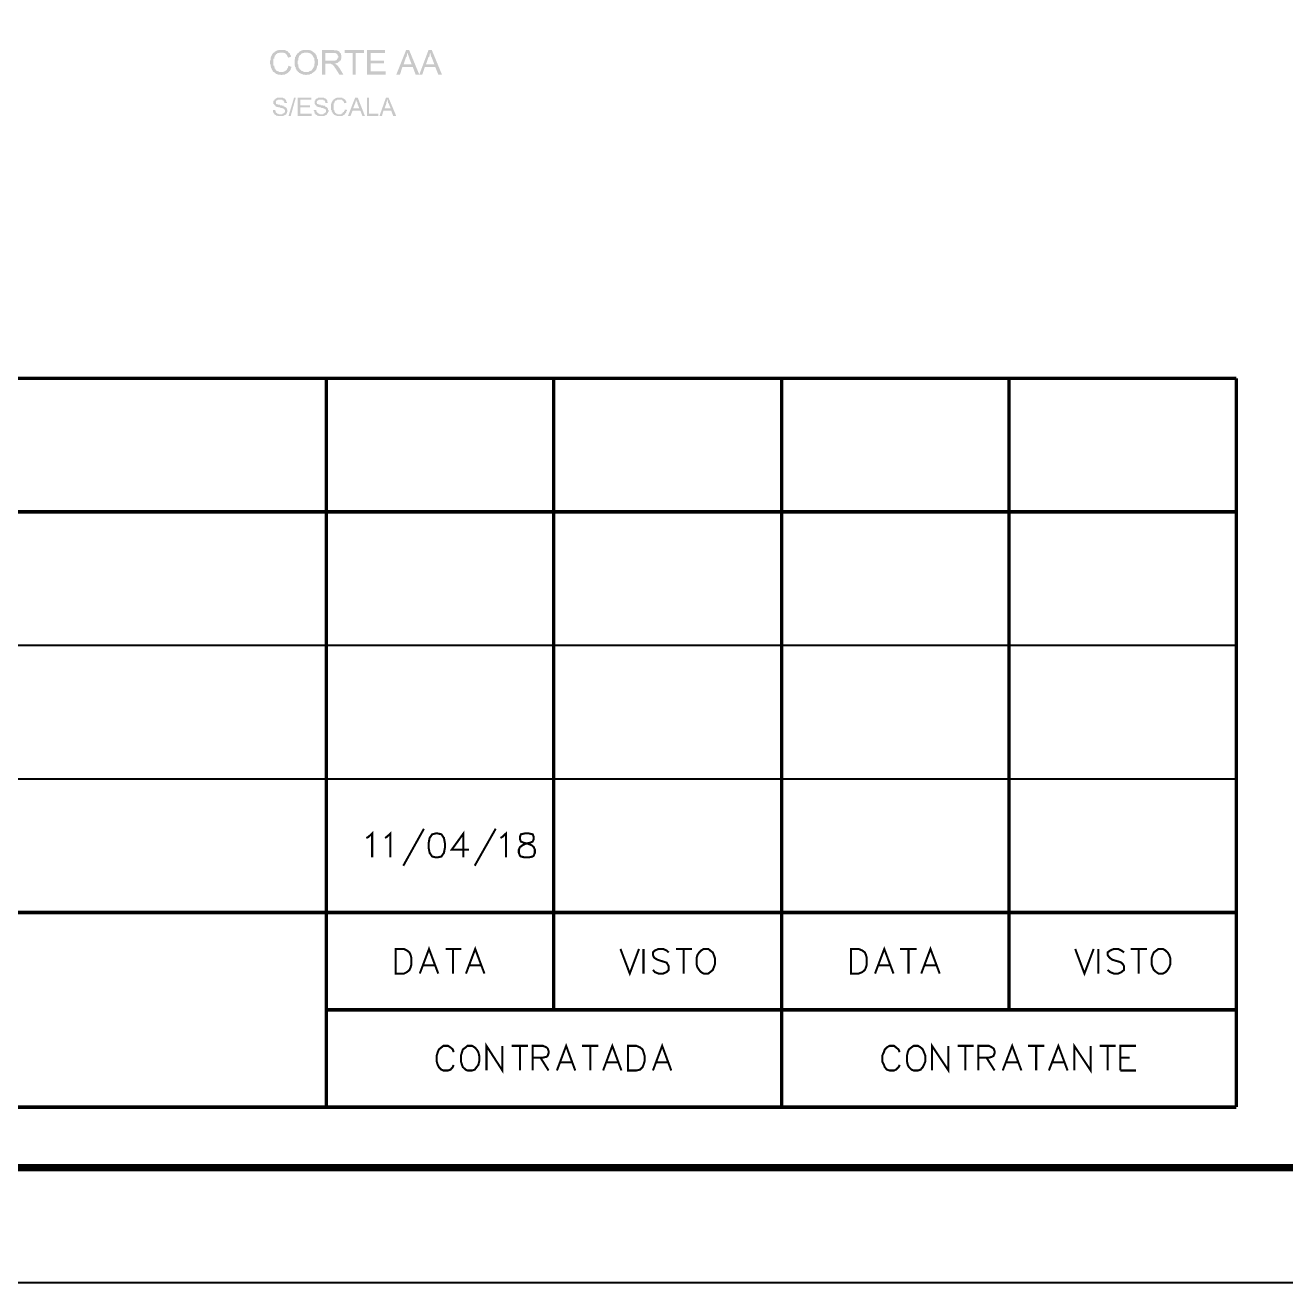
# Model space of a CAD drawing. Header units: millimetres. Extents: x 3240 to 3412, y 1366 to 1426.
# Drawn here: x 3381.17 to 3391.56, y 1366.24 to 1376.62 of the extents above; entities that cross this region are included whole.
import ezdxf

# ---------------------------------------------------------------- set-up
doc = ezdxf.new("R2010")
doc.units = ezdxf.units.MM
doc.layers.add('detalhes', color=1, linetype='Continuous')
doc.layers.add('P', color=7, linetype='Continuous')

# ---------------------------------------------------------------- blocks, each defined once
blk = doc.blocks.new('corte aa')
at = {"layer": 'detalhes', "linetype": 'Continuous'}
for points in [[(-38.16, -34.06), (-38.19, -34.03), (-38.4, -34.03), (-38.46, -33.97), (-38.54, -33.97), (-38.54, -33.94), (-38.58, -33.94), (-38.61, -33.9), (-38.67, -33.9), (-38.67, -33.85), (-38.7, -33.85), (-38.7, -33.82), (-38.76, -33.82), (-38.83, -33.73), (-38.83, -33.69), (-38.88, -33.64), (-38.88, -33.6), (-38.91, -33.6), (-38.91, -33.52), (-38.97, -33.48), (-38.97, -33.39), (-39, -33.34), (-39, -33.18), (-39.04, -33.18), (-39.04, -32.85), (-39, -32.85), (-39, -32.63), (-38.97, -32.58), (-38.97, -32.55), (-38.91, -32.49), (-38.91, -32.42), (-38.88, -32.42), (-38.88, -32.37), (-38.83, -32.33), (-38.83, -32.28), (-38.79, -32.28), (-38.79, -32.25), (-38.76, -32.25), (-38.76, -32.21), (-38.7, -32.21), (-38.7, -32.16), (-38.67, -32.16), (-38.61, -32.12), (-38.58, -32.12), (-38.58, -32.07), (-38.49, -32.07), (-38.49, -32.03), (-38.37, -32.03), (-38.33, -32), (-37.82, -32), (-37.82, -32.03), (-37.73, -32.03), (-37.7, -32.07), (-37.64, -32.07), (-37.61, -32.12), (-37.56, -32.12), (-37.56, -32.16), (-37.52, -32.16), (-37.52, -32.21), (-37.49, -32.21), (-37.49, -32.25), (-37.43, -32.25), (-37.43, -32.28), (-37.4, -32.33), (-37.4, -32.37), (-37.34, -32.42), (-37.34, -32.46), (-37.31, -32.46), (-37.31, -32.55), (-37.56, -32.63), (-37.56, -32.55), (-37.61, -32.55), (-37.61, -32.49), (-37.64, -32.46), (-37.64, -32.42), (-37.7, -32.37), (-37.7, -32.33), (-37.73, -32.33), (-37.77, -32.28), (-37.82, -32.28), (-37.82, -32.25), (-37.91, -32.25), (-37.94, -32.21), (-38.28, -32.21), (-38.28, -32.25), (-38.4, -32.25), (-38.4, -32.28), (-38.46, -32.28), (-38.49, -32.33), (-38.54, -32.33), (-38.54, -32.37), (-38.58, -32.37), (-38.58, -32.42), (-38.67, -32.49), (-38.67, -32.58), (-38.7, -32.58), (-38.7, -32.7), (-38.76, -32.7), (-38.76, -33.3), (-38.7, -33.3), (-38.7, -33.43), (-38.67, -33.43), (-38.67, -33.52), (-38.61, -33.55), (-38.61, -33.6), (-38.58, -33.6), (-38.58, -33.64), (-38.54, -33.64), (-38.54, -33.69), (-38.49, -33.69), (-38.46, -33.73), (-38.4, -33.73), (-38.4, -33.76), (-38.33, -33.76), (-38.28, -33.82), (-37.91, -33.82), (-37.91, -33.76), (-37.82, -33.76), (-37.82, -33.73), (-37.77, -33.73), (-37.77, -33.69), (-37.73, -33.69), (-37.64, -33.6), (-37.64, -33.55), (-37.61, -33.55), (-37.61, -33.52), (-37.56, -33.48), (-37.56, -33.39), (-37.52, -33.34), (-37.52, -33.3), (-37.27, -33.39), (-37.27, -33.43), (-37.31, -33.48), (-37.31, -33.55), (-37.34, -33.55), (-37.34, -33.64), (-37.4, -33.69), (-37.4, -33.73), (-37.43, -33.73), (-37.43, -33.76), (-37.49, -33.76), (-37.49, -33.82), (-37.52, -33.85), (-37.56, -33.85), (-37.56, -33.9), (-37.61, -33.9), (-37.64, -33.94), (-37.7, -33.94), (-37.73, -33.97), (-37.77, -33.97), (-37.82, -34.03), (-38.03, -34.03), (-38.03, -34.06), (-38.16, -34.06)], [(-36.13, -34.06), (-36.16, -34.03), (-36.34, -34.03), (-36.37, -33.97), (-36.46, -33.97), (-36.5, -33.94), (-36.55, -33.94), (-36.55, -33.9), (-36.64, -33.9), (-36.64, -33.85), (-36.67, -33.85), (-36.67, -33.82), (-36.71, -33.82), (-36.76, -33.76), (-36.76, -33.73), (-36.8, -33.73), (-36.8, -33.69), (-36.85, -33.69), (-36.85, -33.64), (-36.89, -33.6), (-36.89, -33.55), (-36.92, -33.52), (-36.92, -33.43), (-36.97, -33.39), (-36.97, -33.3), (-37.01, -33.27), (-37.01, -32.76), (-36.97, -32.76), (-36.97, -32.58), (-36.92, -32.58), (-36.92, -32.49), (-36.89, -32.49), (-36.89, -32.42), (-36.85, -32.42), (-36.85, -32.37), (-36.8, -32.33), (-36.8, -32.28), (-36.76, -32.28), (-36.76, -32.25), (-36.71, -32.25), (-36.55, -32.37), (-36.55, -32.42), (-36.59, -32.42), (-36.59, -32.46), (-36.64, -32.49), (-36.64, -32.55), (-36.67, -32.58), (-36.67, -32.67), (-36.71, -32.67), (-36.71, -32.85), (-36.76, -32.88), (-36.76, -33.18), (-36.71, -33.18), (-36.71, -33.34), (-36.67, -33.39), (-36.67, -33.48), (-36.64, -33.48), (-36.64, -33.52), (-36.59, -33.55), (-36.59, -33.6), (-36.55, -33.6), (-36.55, -33.64), (-36.5, -33.64), (-36.5, -33.69), (-36.46, -33.69), (-36.43, -33.73), (-36.37, -33.73), (-36.34, -33.76), (-36.29, -33.76), (-36.25, -33.82), (-35.86, -33.82), (-35.83, -33.76), (-35.79, -33.76), (-35.74, -33.73), (-35.7, -33.73), (-35.65, -33.69), (-35.62, -33.69), (-35.62, -33.64), (-35.58, -33.64), (-35.58, -33.6), (-35.53, -33.6), (-35.53, -33.55), (-35.49, -33.52), (-35.49, -33.48), (-35.44, -33.43), (-35.44, -33.39), (-35.4, -33.34), (-35.4, -33.18), (-35.37, -33.13), (-35.37, -32.88), (-35.4, -32.88), (-35.4, -32.67), (-35.44, -32.67), (-35.44, -32.58), (-35.49, -32.55), (-35.49, -32.49), (-35.53, -32.49), (-35.53, -32.46), (-35.65, -32.33), (-35.7, -32.33), (-35.7, -32.28), (-35.74, -32.28), (-35.79, -32.25), (-35.86, -32.25), (-35.92, -32.21), (-36.22, -32.21), (-36.25, -32.25), (-36.34, -32.25), (-36.37, -32.28), (-36.43, -32.28), (-36.46, -32.33), (-36.5, -32.33), (-36.5, -32.37), (-36.55, -32.37), (-36.71, -32.25), (-36.71, -32.21), (-36.67, -32.21), (-36.59, -32.12), (-36.55, -32.12), (-36.55, -32.07), (-36.46, -32.07), (-36.46, -32.03), (-36.37, -32.03), (-36.34, -32), (-35.79, -32), (-35.74, -32.03), (-35.65, -32.03), (-35.65, -32.07), (-35.58, -32.07), (-35.58, -32.12), (-35.53, -32.12), (-35.49, -32.16), (-35.44, -32.16), (-35.44, -32.21), (-35.4, -32.21), (-35.4, -32.25), (-35.37, -32.25), (-35.37, -32.28), (-35.32, -32.28), (-35.32, -32.33), (-35.28, -32.33), (-35.28, -32.37), (-35.23, -32.42), (-35.23, -32.46), (-35.19, -32.49), (-35.19, -32.58), (-35.16, -32.58), (-35.16, -32.7), (-35.1, -32.76), (-35.1, -33.27), (-35.16, -33.3), (-35.16, -33.43), (-35.19, -33.48), (-35.19, -33.52), (-35.23, -33.55), (-35.23, -33.6), (-35.32, -33.69), (-35.32, -33.73), (-35.37, -33.73), (-35.37, -33.76), (-35.4, -33.76), (-35.4, -33.82), (-35.44, -33.82), (-35.44, -33.85), (-35.49, -33.85), (-35.53, -33.9), (-35.58, -33.9), (-35.58, -33.94), (-35.65, -33.94), (-35.65, -33.97), (-35.74, -33.97), (-35.79, -34.03), (-36, -34.03), (-36.04, -34.06), (-36.13, -34.06)], [(-34.77, -34.03), (-34.77, -32), (-33.8, -32), (-33.75, -32.03), (-33.5, -32.03), (-33.46, -32.07), (-33.41, -32.07), (-33.38, -32.12), (-33.32, -32.12), (-33.32, -32.16), (-33.29, -32.16), (-33.29, -32.21), (-33.25, -32.25), (-33.25, -32.28), (-33.2, -32.28), (-33.2, -32.37), (-33.16, -32.42), (-33.16, -32.7), (-33.2, -32.76), (-33.2, -32.85), (-33.25, -32.85), (-33.25, -32.88), (-33.29, -32.88), (-33.29, -32.92), (-33.32, -32.92), (-33.32, -32.97), (-33.38, -32.97), (-33.38, -33), (-33.41, -33), (-33.46, -33.06), (-33.53, -33.06), (-33.68, -32.88), (-33.62, -32.85), (-33.59, -32.85), (-33.46, -32.7), (-33.46, -32.63), (-33.41, -32.63), (-33.41, -32.49), (-33.46, -32.46), (-33.46, -32.42), (-33.5, -32.37), (-33.5, -32.33), (-33.53, -32.33), (-33.59, -32.28), (-33.62, -32.28), (-33.62, -32.25), (-34.47, -32.25), (-34.47, -32.88), (-33.68, -32.88), (-33.53, -33.06), (-33.59, -33.09), (-33.71, -33.09), (-33.71, -33.13), (-33.62, -33.13), (-33.62, -33.18), (-33.59, -33.18), (-33.41, -33.34), (-33.41, -33.39), (-33.38, -33.39), (-33.38, -33.43), (-33.32, -33.48), (-32.99, -34.03), (-33.32, -34.03), (-33.59, -33.6), (-33.62, -33.55), (-33.62, -33.52), (-33.71, -33.43), (-33.71, -33.39), (-33.75, -33.39), (-33.75, -33.34), (-33.92, -33.18), (-33.96, -33.18), (-34.01, -33.13), (-34.47, -33.13), (-34.47, -34.03), (-34.77, -34.03)], [(-32.23, -34.03), (-32.23, -32.25), (-32.9, -32.25), (-32.9, -32), (-31.29, -32), (-31.29, -32.25), (-31.98, -32.25), (-31.98, -34.03), (-32.23, -34.03)], [(-31.05, -34.03), (-31.05, -32), (-29.57, -32), (-29.57, -32.25), (-30.75, -32.25), (-30.75, -32.88), (-29.65, -32.88), (-29.65, -33.09), (-30.75, -33.09), (-30.75, -33.76), (-29.51, -33.76), (-29.51, -34.03), (-31.05, -34.03)], [(-28.63, -34.03), (-27.82, -32), (-27.57, -32), (-26.73, -34.03), (-27.03, -34.03), (-27.27, -33.39), (-27.36, -33.18), (-27.57, -32.63), (-27.57, -32.58), (-27.61, -32.55), (-27.61, -32.46), (-27.66, -32.42), (-27.66, -32.33), (-27.7, -32.28), (-27.75, -32.28), (-27.75, -32.46), (-27.78, -32.46), (-27.78, -32.58), (-27.82, -32.58), (-28.03, -33.18), (-27.36, -33.18), (-27.27, -33.39), (-28.12, -33.39), (-28.33, -34.03), (-28.63, -34.03)], [(-26.73, -34.03), (-25.97, -32), (-25.7, -32), (-24.86, -34.03), (-25.16, -34.03), (-25.42, -33.39), (-25.49, -33.18), (-25.7, -32.63), (-25.7, -32.58), (-25.76, -32.55), (-25.76, -32.46), (-25.79, -32.42), (-25.79, -32.28), (-25.84, -32.28), (-25.88, -32.33), (-25.88, -32.46), (-25.91, -32.46), (-25.91, -32.58), (-25.97, -32.58), (-26.18, -33.18), (-25.49, -33.18), (-25.42, -33.39), (-26.27, -33.39), (-26.48, -34.03), (-26.73, -34.03)], [(-38.4, -37.45), (-38.4, -37.41), (-38.54, -37.41), (-38.54, -37.36), (-38.61, -37.36), (-38.61, -37.33), (-38.67, -37.33), (-38.67, -37.29), (-38.7, -37.29), (-38.7, -37.24), (-38.76, -37.2), (-38.76, -37.15), (-38.79, -37.11), (-38.79, -36.94), (-38.61, -36.94), (-38.61, -37.03), (-38.58, -37.03), (-38.58, -37.11), (-38.49, -37.2), (-38.46, -37.2), (-38.46, -37.24), (-38.37, -37.24), (-38.33, -37.29), (-38.03, -37.29), (-38.03, -37.24), (-37.94, -37.24), (-37.91, -37.2), (-37.86, -37.2), (-37.86, -37.15), (-37.82, -37.15), (-37.82, -36.94), (-37.86, -36.9), (-37.86, -36.87), (-37.91, -36.87), (-37.94, -36.81), (-38.03, -36.81), (-38.03, -36.78), (-38.19, -36.78), (-38.19, -36.73), (-38.37, -36.73), (-38.37, -36.69), (-38.49, -36.69), (-38.49, -36.66), (-38.58, -36.66), (-38.58, -36.6), (-38.61, -36.6), (-38.7, -36.51), (-38.7, -36.48), (-38.76, -36.44), (-38.76, -36.18), (-38.7, -36.18), (-38.7, -36.09), (-38.67, -36.09), (-38.67, -36.06), (-38.61, -36.06), (-38.61, -36.02), (-38.58, -36.02), (-38.54, -35.97), (-38.49, -35.97), (-38.46, -35.93), (-37.98, -35.93), (-37.94, -35.97), (-37.86, -35.97), (-37.86, -36.02), (-37.82, -36.02), (-37.82, -36.06), (-37.77, -36.06), (-37.77, -36.09), (-37.73, -36.09), (-37.73, -36.14), (-37.7, -36.18), (-37.7, -36.27), (-37.64, -36.3), (-37.64, -36.36), (-37.86, -36.36), (-37.86, -36.27), (-37.91, -36.23), (-37.91, -36.18), (-37.94, -36.18), (-37.94, -36.14), (-38.03, -36.14), (-38.03, -36.09), (-38.4, -36.09), (-38.46, -36.14), (-38.49, -36.14), (-38.49, -36.18), (-38.54, -36.18), (-38.54, -36.27), (-38.58, -36.27), (-38.58, -36.3), (-38.54, -36.36), (-38.54, -36.44), (-38.49, -36.44), (-38.49, -36.48), (-38.4, -36.48), (-38.37, -36.51), (-38.24, -36.51), (-38.19, -36.57), (-38.07, -36.57), (-38.03, -36.6), (-37.91, -36.6), (-37.91, -36.66), (-37.82, -36.66), (-37.82, -36.69), (-37.77, -36.69), (-37.77, -36.73), (-37.73, -36.73), (-37.7, -36.78), (-37.7, -36.81), (-37.64, -36.81), (-37.64, -36.9), (-37.61, -36.94), (-37.61, -37.11), (-37.64, -37.11), (-37.64, -37.2), (-37.7, -37.24), (-37.7, -37.29), (-37.73, -37.29), (-37.73, -37.33), (-37.77, -37.33), (-37.77, -37.36), (-37.86, -37.36), (-37.86, -37.41), (-37.94, -37.41), (-37.98, -37.45), (-38.4, -37.45)], [(-37.52, -37.45), (-37.06, -35.93), (-36.92, -35.93), (-37.34, -37.45), (-37.52, -37.45)], [(-36.76, -37.45), (-36.76, -35.93), (-35.65, -35.93), (-35.65, -36.09), (-36.55, -36.09), (-36.55, -36.57), (-35.74, -36.57), (-35.74, -36.73), (-36.55, -36.73), (-36.55, -37.24), (-35.62, -37.24), (-35.62, -37.45), (-36.76, -37.45)], [(-35.02, -37.45), (-35.07, -37.41), (-35.16, -37.41), (-35.16, -37.36), (-35.23, -37.36), (-35.23, -37.33), (-35.28, -37.33), (-35.28, -37.29), (-35.32, -37.29), (-35.32, -37.24), (-35.37, -37.24), (-35.37, -37.15), (-35.4, -37.15), (-35.4, -37.03), (-35.44, -36.99), (-35.44, -36.94), (-35.23, -36.94), (-35.23, -37.03), (-35.19, -37.08), (-35.19, -37.11), (-35.1, -37.2), (-35.07, -37.2), (-35.07, -37.24), (-34.98, -37.24), (-34.95, -37.29), (-34.65, -37.29), (-34.65, -37.24), (-34.56, -37.24), (-34.56, -37.2), (-34.47, -37.2), (-34.47, -37.15), (-34.43, -37.11), (-34.43, -36.94), (-34.47, -36.9), (-34.47, -36.87), (-34.56, -36.87), (-34.56, -36.81), (-34.65, -36.81), (-34.68, -36.78), (-34.8, -36.78), (-34.86, -36.73), (-34.98, -36.73), (-34.98, -36.69), (-35.1, -36.69), (-35.1, -36.66), (-35.19, -36.66), (-35.19, -36.6), (-35.23, -36.6), (-35.32, -36.51), (-35.32, -36.48), (-35.37, -36.44), (-35.37, -36.18), (-35.32, -36.18), (-35.32, -36.09), (-35.28, -36.09), (-35.28, -36.06), (-35.23, -36.02), (-35.19, -36.02), (-35.19, -35.97), (-35.1, -35.97), (-35.07, -35.93), (-34.59, -35.93), (-34.56, -35.97), (-34.47, -35.97), (-34.47, -36.02), (-34.43, -36.02), (-34.43, -36.06), (-34.38, -36.06), (-34.38, -36.09), (-34.35, -36.09), (-34.35, -36.14), (-34.31, -36.18), (-34.31, -36.3), (-34.26, -36.36), (-34.47, -36.36), (-34.47, -36.27), (-34.52, -36.27), (-34.52, -36.18), (-34.56, -36.18), (-34.56, -36.14), (-34.65, -36.14), (-34.65, -36.09), (-35.02, -36.09), (-35.07, -36.14), (-35.1, -36.14), (-35.1, -36.18), (-35.16, -36.18), (-35.16, -36.27), (-35.19, -36.27), (-35.19, -36.36), (-35.16, -36.36), (-35.16, -36.44), (-35.1, -36.44), (-35.1, -36.48), (-35.02, -36.48), (-34.98, -36.51), (-34.86, -36.51), (-34.86, -36.57), (-34.68, -36.57), (-34.68, -36.6), (-34.52, -36.6), (-34.52, -36.66), (-34.43, -36.66), (-34.43, -36.69), (-34.38, -36.69), (-34.38, -36.73), (-34.35, -36.73), (-34.31, -36.78), (-34.31, -36.81), (-34.26, -36.81), (-34.26, -36.94), (-34.22, -36.94), (-34.22, -37.08), (-34.26, -37.11), (-34.26, -37.2), (-34.31, -37.2), (-34.31, -37.24), (-34.35, -37.29), (-34.35, -37.33), (-34.38, -37.33), (-34.43, -37.36), (-34.47, -37.36), (-34.47, -37.41), (-34.56, -37.41), (-34.59, -37.45), (-35.02, -37.45)], [(-33.53, -37.45), (-33.53, -37.41), (-33.62, -37.41), (-33.68, -37.36), (-33.71, -37.36), (-33.89, -37.2), (-33.89, -37.15), (-33.92, -37.15), (-33.92, -37.08), (-33.96, -37.08), (-33.96, -36.94), (-34.01, -36.94), (-34.01, -36.44), (-33.96, -36.39), (-33.96, -36.3), (-33.92, -36.27), (-33.92, -36.23), (-33.89, -36.23), (-33.89, -36.14), (-33.83, -36.14), (-33.83, -36.09), (-33.8, -36.09), (-33.8, -36.06), (-33.75, -36.06), (-33.71, -36.02), (-33.68, -36.02), (-33.68, -35.97), (-33.59, -35.97), (-33.53, -35.93), (-33.08, -35.93), (-33.08, -35.97), (-32.99, -35.97), (-32.99, -36.02), (-32.95, -36.02), (-32.9, -36.06), (-32.86, -36.06), (-32.86, -36.09), (-32.78, -36.18), (-32.78, -36.23), (-32.74, -36.23), (-32.74, -36.36), (-32.9, -36.39), (-32.9, -36.36), (-32.95, -36.36), (-32.95, -36.27), (-32.99, -36.27), (-32.99, -36.23), (-33.08, -36.14), (-33.11, -36.14), (-33.11, -36.09), (-33.53, -36.09), (-33.53, -36.14), (-33.59, -36.14), (-33.59, -36.18), (-33.68, -36.18), (-33.68, -36.23), (-33.71, -36.23), (-33.71, -36.3), (-33.75, -36.3), (-33.75, -36.39), (-33.8, -36.39), (-33.8, -36.94), (-33.75, -36.94), (-33.75, -37.03), (-33.71, -37.08), (-33.71, -37.11), (-33.68, -37.11), (-33.68, -37.15), (-33.62, -37.2), (-33.59, -37.2), (-33.59, -37.24), (-33.5, -37.24), (-33.5, -37.29), (-33.16, -37.29), (-33.16, -37.24), (-33.08, -37.24), (-33.08, -37.2), (-33.04, -37.2), (-33.04, -37.15), (-32.99, -37.15), (-32.99, -37.11), (-32.95, -37.11), (-32.95, -37.03), (-32.9, -37.03), (-32.9, -36.9), (-32.69, -36.94), (-32.69, -37.03), (-32.74, -37.03), (-32.74, -37.11), (-32.78, -37.15), (-32.78, -37.2), (-32.83, -37.2), (-32.83, -37.24), (-32.9, -37.33), (-32.95, -37.33), (-32.95, -37.36), (-32.99, -37.36), (-33.04, -37.41), (-33.08, -37.41), (-33.11, -37.45), (-33.53, -37.45)], [(-32.62, -37.45), (-32.02, -35.93), (-31.81, -35.93), (-31.21, -37.45), (-31.42, -37.45), (-31.59, -36.99), (-32.23, -36.99), (-32.19, -36.81), (-31.68, -36.81), (-31.84, -36.39), (-31.84, -36.3), (-31.89, -36.27), (-31.89, -36.18), (-31.93, -36.14), (-31.93, -36.18), (-31.98, -36.18), (-31.98, -36.3), (-32.02, -36.36), (-32.02, -36.39), (-32.19, -36.81), (-32.23, -36.99), (-32.41, -37.45), (-32.62, -37.45)], [(-31.05, -37.45), (-31.05, -35.93), (-30.87, -35.93), (-30.87, -37.24), (-30.11, -37.24), (-30.11, -37.45), (-31.05, -37.45)], [(-30.02, -37.45), (-29.48, -35.93), (-29.27, -35.93), (-28.63, -37.45), (-28.88, -37.45), (-29.05, -36.99), (-29.09, -36.81), (-29.27, -36.39), (-29.27, -36.36), (-29.3, -36.36), (-29.3, -36.23), (-29.35, -36.23), (-29.35, -36.09), (-29.39, -36.09), (-29.39, -36.27), (-29.44, -36.27), (-29.44, -36.39), (-29.6, -36.81), (-29.09, -36.81), (-29.05, -36.99), (-29.69, -36.99), (-29.81, -37.45), (-30.02, -37.45)]]:
    blk.add_hatch(color=256, dxfattribs=at).paths.add_polyline_path(points)

msp = doc.modelspace()

# ---------------------------------------------------------------- linework, layer by layer
at = {"layer": 'P'}
for points, const_width in [([(3327.649, 1366.253), (3411.629, 1366.253), (3411.629, 1425.601), (3327.649, 1425.601), (3327.649, 1366.253)], 0.0169), ([(3410.677, 1424.648), (3410.677, 1367.202), (3330.099, 1367.202), (3330.099, 1424.648), (3410.677, 1424.648)], 0.0593), ([(3372.141, 1373.709), (3391.156, 1373.709)], 0.0296), ([(3383.65, 1367.701), (3383.65, 1373.709)], 0.0296), ([(3385.525, 1368.502), (3385.525, 1373.709)], 0.0296), ([(3387.406, 1367.701), (3387.406, 1373.709)], 0.0296), ([(3389.281, 1368.502), (3389.281, 1373.709)], 0.0296), ([(3391.156, 1367.701), (3391.156, 1373.709)], 0.0296), ([(3372.141, 1372.608), (3391.156, 1372.608)], 0.0296), ([(3372.141, 1372.608), (3391.156, 1372.608)], 0.0169), ([(3372.141, 1371.508), (3391.156, 1371.508)], 0.0169), ([(3372.141, 1370.407), (3391.156, 1370.407)], 0.0169), ([(3383.98, 1369.92), (3383.998, 1369.929), (3384.028, 1369.957), (3384.028, 1369.76)], 0.0169), ([(3384.134, 1369.92), (3384.149, 1369.929), (3384.179, 1369.957), (3384.179, 1369.76)], 0.0169), ([(3384.455, 1369.996), (3384.285, 1369.691)], 0.0169), ([(3384.552, 1369.957), (3384.523, 1369.95), (3384.502, 1369.92), (3384.493, 1369.872), (3384.493, 1369.844), (3384.502, 1369.797), (3384.523, 1369.767), (3384.552, 1369.76), (3384.569, 1369.76), (3384.599, 1369.767), (3384.62, 1369.797), (3384.629, 1369.844), (3384.629, 1369.872), (3384.62, 1369.92), (3384.599, 1369.95), (3384.569, 1369.957), (3384.552, 1369.957)], 0.0169), ([(3384.781, 1369.76), (3384.781, 1369.957), (3384.684, 1369.823), (3384.827, 1369.823)], 0.0169), ([(3385.047, 1369.996), (3384.874, 1369.691)], 0.0169), ([(3385.086, 1369.92), (3385.102, 1369.929), (3385.132, 1369.957), (3385.132, 1369.76)], 0.0169), ([(3385.285, 1369.957), (3385.255, 1369.95), (3385.247, 1369.929), (3385.247, 1369.911), (3385.255, 1369.89), (3385.277, 1369.881), (3385.314, 1369.872), (3385.344, 1369.86), (3385.361, 1369.844), (3385.37, 1369.823), (3385.37, 1369.797), (3385.361, 1369.775), (3385.352, 1369.767), (3385.322, 1369.76), (3385.285, 1369.76), (3385.255, 1369.767), (3385.247, 1369.775), (3385.238, 1369.797), (3385.238, 1369.823), (3385.247, 1369.844), (3385.268, 1369.86), (3385.292, 1369.872), (3385.331, 1369.881), (3385.352, 1369.89), (3385.361, 1369.911), (3385.361, 1369.929), (3385.352, 1369.95), (3385.322, 1369.957), (3385.285, 1369.957)], 0.0169), ([(3372.141, 1369.306), (3391.156, 1369.306)], 0.0296), ([(3384.421, 1368.802), (3384.497, 1369.005), (3384.573, 1368.802)], 0.0169), ([(3384.802, 1368.802), (3384.878, 1369.005), (3384.954, 1368.802)], 0.0169), ([(3388.176, 1368.802), (3388.252, 1369.005), (3388.328, 1368.802)], 0.0169), ([(3388.557, 1368.802), (3388.633, 1369.005), (3388.709, 1368.802)], 0.0169), ([(3384.222, 1368.802), (3384.222, 1369.005), (3384.291, 1369.005), (3384.315, 1368.992), (3384.336, 1368.976), (3384.345, 1368.955), (3384.352, 1368.929), (3384.352, 1368.878), (3384.345, 1368.853), (3384.336, 1368.832), (3384.315, 1368.814), (3384.291, 1368.802), (3384.222, 1368.802)], 0.0169), ([(3384.633, 1369.005), (3384.763, 1369.005)], 0.0169), ([(3384.696, 1369.005), (3384.696, 1368.802)], 0.0169), ([(3386.076, 1369.005), (3386.153, 1368.802), (3386.229, 1369.005)], 0.0169), ([(3386.266, 1368.802), (3386.266, 1369.005)], 0.0169), ([(3386.474, 1368.976), (3386.457, 1368.992), (3386.428, 1369.005), (3386.39, 1369.005), (3386.36, 1368.992), (3386.344, 1368.976), (3386.344, 1368.955), (3386.351, 1368.938), (3386.36, 1368.929), (3386.381, 1368.916), (3386.435, 1368.899), (3386.457, 1368.892), (3386.465, 1368.878), (3386.474, 1368.862), (3386.474, 1368.832), (3386.457, 1368.814), (3386.428, 1368.802), (3386.39, 1368.802), (3386.36, 1368.814), (3386.344, 1368.832)], 0.0169), ([(3386.534, 1369.005), (3386.665, 1369.005)], 0.0169), ([(3386.598, 1369.005), (3386.598, 1368.802)], 0.0169), ([(3386.762, 1369.005), (3386.741, 1368.992), (3386.725, 1368.976), (3386.711, 1368.955), (3386.704, 1368.929), (3386.704, 1368.878), (3386.711, 1368.853), (3386.725, 1368.832), (3386.741, 1368.814), (3386.762, 1368.802), (3386.801, 1368.802), (3386.816, 1368.814), (3386.838, 1368.832), (3386.846, 1368.853), (3386.855, 1368.878), (3386.855, 1368.929), (3386.846, 1368.955), (3386.838, 1368.976), (3386.816, 1368.992), (3386.801, 1369.005), (3386.762, 1369.005)], 0.0169), ([(3387.977, 1368.802), (3387.977, 1369.005), (3388.041, 1369.005), (3388.071, 1368.992), (3388.092, 1368.976), (3388.101, 1368.955), (3388.108, 1368.929), (3388.108, 1368.878), (3388.101, 1368.853), (3388.092, 1368.832), (3388.071, 1368.814), (3388.041, 1368.802), (3387.977, 1368.802)], 0.0169), ([(3388.383, 1369.005), (3388.519, 1369.005)], 0.0169), ([(3388.452, 1369.005), (3388.452, 1368.802)], 0.0169), ([(3389.827, 1369.005), (3389.903, 1368.802), (3389.979, 1369.005)], 0.0169), ([(3390.018, 1368.802), (3390.018, 1369.005)], 0.0169), ([(3390.23, 1368.976), (3390.208, 1368.992), (3390.182, 1369.005), (3390.145, 1369.005), (3390.115, 1368.992), (3390.094, 1368.976), (3390.094, 1368.955), (3390.106, 1368.938), (3390.115, 1368.929), (3390.133, 1368.916), (3390.191, 1368.899), (3390.208, 1368.892), (3390.221, 1368.878), (3390.23, 1368.862), (3390.23, 1368.832), (3390.208, 1368.814), (3390.182, 1368.802), (3390.145, 1368.802), (3390.115, 1368.814), (3390.094, 1368.832)], 0.0169), ([(3390.284, 1369.005), (3390.42, 1369.005)], 0.0169), ([(3390.351, 1369.005), (3390.351, 1368.802)], 0.0169), ([(3390.514, 1369.005), (3390.496, 1368.992), (3390.475, 1368.976), (3390.466, 1368.955), (3390.457, 1368.929), (3390.457, 1368.878), (3390.466, 1368.853), (3390.475, 1368.832), (3390.496, 1368.814), (3390.514, 1368.802), (3390.551, 1368.802), (3390.572, 1368.814), (3390.589, 1368.832), (3390.602, 1368.853), (3390.611, 1368.878), (3390.611, 1368.929), (3390.602, 1368.955), (3390.589, 1368.976), (3390.572, 1368.992), (3390.551, 1369.005), (3390.514, 1369.005)], 0.0169), ([(3384.451, 1368.871), (3384.545, 1368.871)], 0.0169), ([(3384.832, 1368.871), (3384.929, 1368.871)], 0.0169), ([(3388.206, 1368.871), (3388.298, 1368.871)], 0.0169), ([(3388.587, 1368.871), (3388.679, 1368.871)], 0.0169), ([(3383.65, 1368.502), (3391.156, 1368.502)], 0.0296), ([(3384.7, 1368.154), (3384.693, 1368.176), (3384.675, 1368.193), (3384.654, 1368.206), (3384.615, 1368.206), (3384.599, 1368.193), (3384.578, 1368.176), (3384.569, 1368.154), (3384.56, 1368.124), (3384.56, 1368.079), (3384.569, 1368.049), (3384.578, 1368.031), (3384.599, 1368.01), (3384.615, 1368.003), (3384.654, 1368.003), (3384.675, 1368.01), (3384.693, 1368.031), (3384.7, 1368.049)], 0.0169), ([(3384.814, 1368.206), (3384.799, 1368.193), (3384.776, 1368.176), (3384.769, 1368.154), (3384.76, 1368.124), (3384.76, 1368.079), (3384.769, 1368.049), (3384.776, 1368.031), (3384.799, 1368.01), (3384.814, 1368.003), (3384.853, 1368.003), (3384.874, 1368.01), (3384.89, 1368.031), (3384.904, 1368.049), (3384.911, 1368.079), (3384.911, 1368.124), (3384.904, 1368.154), (3384.89, 1368.176), (3384.874, 1368.193), (3384.853, 1368.206), (3384.814, 1368.206)], 0.0169), ([(3384.971, 1368.003), (3384.971, 1368.206), (3385.102, 1368.003), (3385.102, 1368.206)], 0.0169), ([(3385.18, 1368.206), (3385.314, 1368.206)], 0.0169), ([(3385.247, 1368.206), (3385.247, 1368.003)], 0.0169), ([(3385.352, 1368.003), (3385.352, 1368.206), (3385.437, 1368.206), (3385.467, 1368.193), (3385.476, 1368.184), (3385.483, 1368.163), (3385.483, 1368.146), (3385.476, 1368.124), (3385.467, 1368.116), (3385.437, 1368.109), (3385.352, 1368.109)], 0.0169), ([(3385.552, 1368.003), (3385.628, 1368.206), (3385.703, 1368.003)], 0.0169), ([(3385.758, 1368.206), (3385.894, 1368.206)], 0.0169), ([(3385.827, 1368.206), (3385.827, 1368.003)], 0.0169), ([(3385.933, 1368.003), (3386.009, 1368.206), (3386.084, 1368.003)], 0.0169), ([(3386.139, 1368.003), (3386.139, 1368.206), (3386.208, 1368.206), (3386.238, 1368.193), (3386.259, 1368.176), (3386.266, 1368.154), (3386.275, 1368.124), (3386.275, 1368.079), (3386.266, 1368.049), (3386.259, 1368.031), (3386.238, 1368.01), (3386.208, 1368.003), (3386.139, 1368.003)], 0.0169), ([(3386.344, 1368.003), (3386.42, 1368.206), (3386.495, 1368.003)], 0.0169), ([(3388.379, 1368.154), (3388.37, 1368.176), (3388.349, 1368.193), (3388.333, 1368.206), (3388.295, 1368.206), (3388.273, 1368.193), (3388.256, 1368.176), (3388.249, 1368.154), (3388.235, 1368.124), (3388.235, 1368.079), (3388.249, 1368.049), (3388.256, 1368.031), (3388.273, 1368.01), (3388.295, 1368.003), (3388.333, 1368.003), (3388.349, 1368.01), (3388.37, 1368.031), (3388.379, 1368.049)], 0.0169), ([(3388.494, 1368.206), (3388.476, 1368.193), (3388.455, 1368.176), (3388.446, 1368.154), (3388.439, 1368.124), (3388.439, 1368.079), (3388.446, 1368.049), (3388.455, 1368.031), (3388.476, 1368.01), (3388.494, 1368.003), (3388.531, 1368.003), (3388.552, 1368.01), (3388.57, 1368.031), (3388.579, 1368.049), (3388.591, 1368.079), (3388.591, 1368.124), (3388.579, 1368.154), (3388.57, 1368.176), (3388.552, 1368.193), (3388.531, 1368.206), (3388.494, 1368.206)], 0.0169), ([(3388.646, 1368.003), (3388.646, 1368.206), (3388.781, 1368.003), (3388.781, 1368.206)], 0.0169), ([(3388.857, 1368.206), (3388.99, 1368.206)], 0.0169), ([(3388.921, 1368.206), (3388.921, 1368.003)], 0.0169), ([(3389.027, 1368.003), (3389.027, 1368.206), (3389.117, 1368.206), (3389.141, 1368.193), (3389.154, 1368.184), (3389.162, 1368.163), (3389.162, 1368.146), (3389.154, 1368.124), (3389.141, 1368.116), (3389.117, 1368.109), (3389.027, 1368.109)], 0.0169), ([(3389.229, 1368.003), (3389.307, 1368.206), (3389.383, 1368.003)], 0.0169), ([(3389.438, 1368.206), (3389.573, 1368.206)], 0.0169), ([(3389.505, 1368.206), (3389.505, 1368.003)], 0.0169), ([(3389.61, 1368.003), (3389.688, 1368.206), (3389.764, 1368.003)], 0.0169), ([(3389.819, 1368.003), (3389.819, 1368.206), (3389.954, 1368.003), (3389.954, 1368.206)], 0.0169), ([(3390.03, 1368.206), (3390.161, 1368.206)], 0.0169), ([(3390.094, 1368.206), (3390.094, 1368.003)], 0.0169), ([(3390.2, 1368.003), (3390.2, 1368.206), (3390.327, 1368.206)], 0.0169), ([(3385.416, 1368.109), (3385.483, 1368.003)], 0.0169), ([(3389.095, 1368.109), (3389.162, 1368.003)], 0.0169), ([(3390.2, 1368.109), (3390.275, 1368.109)], 0.0169), ([(3385.582, 1368.07), (3385.673, 1368.07)], 0.0169), ([(3385.963, 1368.07), (3386.054, 1368.07)], 0.0169), ([(3386.372, 1368.07), (3386.465, 1368.07)], 0.0169), ([(3389.256, 1368.07), (3389.353, 1368.07)], 0.0169), ([(3389.637, 1368.07), (3389.734, 1368.07)], 0.0169), ([(3390.2, 1368.003), (3390.327, 1368.003)], 0.0169), ([(3372.141, 1367.701), (3391.156, 1367.701)], 0.0296)]:
    msp.add_lwpolyline(points, dxfattribs=dict(at, const_width=const_width))

# ---------------------------------------------------------------- block references
at = {"xscale": 0.1, "yscale": 0.1, "zscale": 0.1}
msp.add_blockref('corte aa', (3387.09, 1379.616), dxfattribs=at)

doc.saveas('drawing.dxf')
